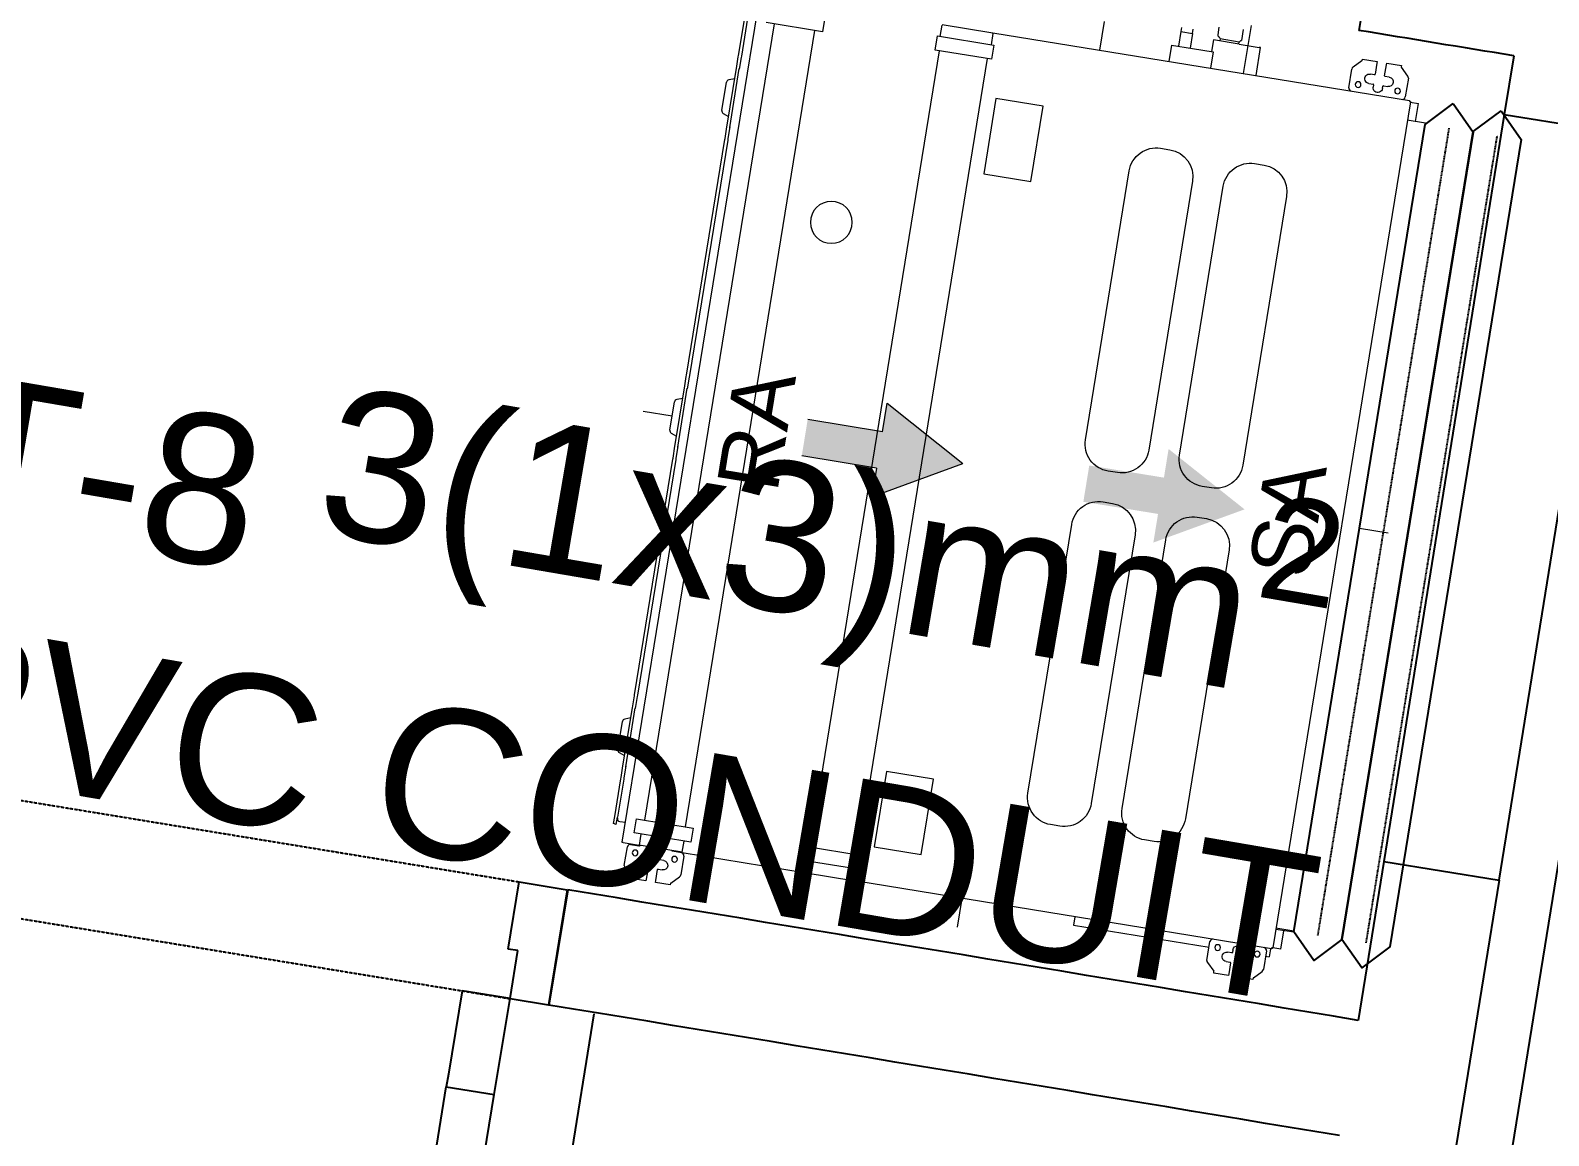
# Model space of a CAD drawing. Extents: x -678889171 to 586587, y -792238163 to 335485.
# Drawn here: x 42301 to 43862, y 43816 to 44953 of the extents above; entities that cross this region are included whole.
import ezdxf
from ezdxf import colors
from ezdxf.entities.mleader import LeaderData, LeaderLine
from ezdxf.enums import TextEntityAlignment as Align
from ezdxf.math import Vec2, Vec3

# ---------------------------------------------------------------- set-up
doc = ezdxf.new("R2010")
doc.units = 0
doc.header["$MEASUREMENT"] = 0
doc.linetypes.add('HIDDEN', pattern=[0.375, 0.25, -0.125])
doc.linetypes.add('XR-Typ29 7th to11Th$0$XR-A-TYP-7-8-9-10$0$XR-A-TYP-2-3-4-6-7-8-9-10$0$HIDDEN', pattern=[0.375, 0.25, -0.125])
doc.layers.get('0').update_dxf_attribs({"color": 8})
for name, color, linetype in [('1', 8, 'Continuous'), ('AC-DUCT-FLEX', 50, 'Continuous'), ('E-TEXT', 3, 'Continuous'), ('power ex -wire', 6, 'Continuous'), ('XR-A-9TH-FLOOR$0$A-WALL', 252, 'Continuous'), ('XR-Typ29 7th to11Th$0$A-WALL', 252, 'Continuous'), ('XR-Typ29 7th to11Th$0$XR-A-TYP-7-8-9-10$0$A-FURN-SANT', 252, 'Continuous'), ('XR-Typ29 7th to11Th$0$XR-A-TYP-7-8-9-10$0$A-WALL', 252, 'Continuous'), ('XR-Typ29 7th to11Th$0$XR-A-TYP-7-8-9-10$0$A-WALL-PRHT', 252, 'Continuous'), ('XR-Typ29 7th to11Th$0$XR-A-TYP-7-8-9-10$0$XR-A-TYP-2-3-4-6-7-8-9-10$0$A-DOOR', 252, 'Continuous'), ('XR-Typ29 7th to11Th$0$XR-A-TYP-7-8-9-10$0$XR-A-TYP-2-3-4-6-7-8-9-10$0$A-FLOR-OVHD', 252, 'XR-Typ29 7th to11Th$0$XR-A-TYP-7-8-9-10$0$XR-A-TYP-2-3-4-6-7-8-9-10$0$HIDDEN')]:
    doc.layers.add(name, color=color, linetype=linetype)
doc.layers.add('LATS_EQ_IDU', color=7, linetype='Continuous', lineweight=0)
doc.styles.add('LG-TEXT', font='arial.ttf')
doc.styles.get("Standard").update_dxf_attribs({"font": 'arial.ttf'})

# ---------------------------------------------------------------- blocks, each defined once
blk = doc.blocks.new('*U2786')
at = {"color": 0, "linetype": 'HIDDEN', "ltscale": 0.25}
for p, q in [((-9.613781933466736, -516.4358016361507), (-9.512492576664968, -1357.504842473586)), ((40.6109287727049, -516.9819410677508), (40.51001608240007, -1358.050981905186))]:
    blk.add_line(p, q, dxfattribs=at)
at = {"color": 0, "linetype": 'Continuous'}
for points in [[(-9.59669305739417, -1383.343677680458), (15.39748330810959, -1357.471801636132), (15.49820511926592, -516.4358016361507), (-9.630818105881424, -490.6437168378282), (-34.62502535095042, -516.4688424736107), (-34.52392784592839, -1357.504842473586), (-9.59669305739417, -1383.343677680458)], [(40.42581560167087, -1383.889817112059), (65.41999196717462, -1358.017941067732), (65.41999196717966, -516.9819410677508), (40.39169055318362, -491.1898562694283), (15.49820511926592, -516.4358016361507), (15.39748330813183, -1358.050981905186), (40.42581560167087, -1383.889817112059)]]:
    blk.add_lwpolyline(points, dxfattribs=at)
blk = doc.blocks.new('TT')
at = {"layer": 'LATS_EQ_IDU', "ltscale": 0.5, "true_color": 0x636466, "extrusion": (3.081072048828781e-08, 1.594326879405725e-06, 0.9999999999987287)}
for points in [[(648448286.3712715, 819104323.3982407), (648448287.1018597, 819104361.2031562), (648448364.8661234, 819104359.7003447), (648448365.4425726, 819104389.5291903), (648448451.525456, 819104339.1161165), (648448363.5590863, 819104292.0665833), (648448364.1355354, 819104321.8954289)], [(648448580.348354, 819104355.5181069), (648448579.6177651, 819104317.7131915), (648448657.3820294, 819104316.2103801), (648448656.8055801, 819104286.381534), (648448744.7719496, 819104333.4310672), (648448658.6890666, 819104383.844141), (648448658.1126176, 819104354.0152953)]]:
    blk.add_hatch(color=251, dxfattribs=at).paths.add_polyline_path(points)
at = {"layer": 'LATS_EQ_IDU', "color": 251, "true_color": 0x636466, "extrusion": (3.081072048828751e-08, 1.594326879405726e-06, 0.9999999999987287)}
for p, q in [((648448673.5868158, 819104821.7360126, -0.001480304834444656), (648448673.3694271, 819104810.3431532, -0.001462134194558326)), ((648448680.3556138, 819104776.8555382, -0.001408959239696385), (648448681.3216944, 819104826.8462042, -0.001488690467232424)), ((648448530.7618004, 819104779.7464715, -0.001408959239107298), (648448531.3414487, 819104809.7408711, -0.001456797975788453)), ((648448610.4463687, 819104810.4763542, -0.00146040785594002), (648448610.1528732, 819104795.2891902, -0.001436185508880238)), ((648448610.5315771, 819104814.8855311, -0.001467440150402442), (648448610.4463687, 819104810.4763542, -0.00146040785594002)), ((648448610.4463687, 819104810.4763542, -0.00146040785594002), (648448622.6450909, 819104810.2406114, -0.001460407856549115)), ((648448622.6450909, 819104810.2406114, -0.001460407856549115), (648448622.3515958, 819104795.0534471, -0.001436185509109145)), ((648448622.6450909, 819104810.2406114, -0.001460407856549115), (648448622.7302991, 819104814.6497884, -0.001467440150784163)), ((648448644.754649, 819104806.7921944, -0.001455591163881737), (648448644.5195096, 819104794.6247039, -0.001436184961641036)), ((648448671.7222741, 819104806.2710394, -0.001455591164228036), (648448644.754649, 819104806.7921944, -0.001455591163881737)), ((648448648.7910333, 819104812.5952886, -0.001464967556424233), (648448648.9425147, 819104820.4338248, -0.00147746941313078)), ((648448650.2324632, 819104810.6391706, -0.001461893277020411), (648448650.0832915, 819104810.6420535, -0.001461893276565645)), ((648448650.0832915, 819104810.6420535, -0.001461893276565645), (648448651.6524793, 819104808.6834668, -0.001458818997124559)), ((648448651.6524793, 819104808.6834668, -0.001458818997124559), (648448651.6133684, 819104806.6596482, -0.00145559116384532)), ((648448671.2488204, 819104808.304763, -0.001458818996936929), (648448651.6524793, 819104808.6834668, -0.001458818997124559)), ((648448671.2097095, 819104806.2809447, -0.001455591164037877), (648448671.2488204, 819104808.304763, -0.001458818996936929)), ((648448671.2488204, 819104808.304763, -0.001458818996936929), (648448672.8925081, 819104810.2012602, -0.001461893276378418)), ((648448671.7222741, 819104806.2710394, -0.001455591164228036), (648448692.5891267, 819104805.8677824, -0.001455591163697656)), ((648448798.9055893, 819104807.0085901, -0.00146068567086786), (648448790.8942777, 819104799.3010489, -0.001448150496448755)), ((648448798.9055893, 819104807.0085901, -0.00146068567086786), (648448799.205215, 819104807.2968545, -0.00146115449034665)), ((648448799.205215, 819104807.2968545, -0.00146115449034665), (648448799.2355112, 819104808.8645619, -0.00146365486155973)), ((648448799.2355112, 819104808.8645619, -0.00146365486155973), (648448814.7166204, 819104808.5653862, -0.00146365486175177)), ((648448814.6806438, 819104806.7037337, -0.001460685670415096), (648448814.459102, 819104795.239874, -0.001442401705268287)), ((648448814.7166204, 819104808.5653862, -0.00146365486175177), (648448814.6806438, 819104806.7037337, -0.001460685670415096)), ((648448824.257273, 819104795.0505223, -0.001442401705686986), (648448824.4788145, 819104806.5143819, -0.001460685670606421)), ((648448824.4788145, 819104806.5143819, -0.001460685670606421), (648448824.514791, 819104808.3760341, -0.001463654861372814)), ((648448824.514791, 819104808.3760341, -0.001463654861372814), (648448839.9959006, 819104808.0768583, -0.001463654861147386)), ((648448839.9959006, 819104808.0768583, -0.001463654861147386), (648448839.9656044, 819104806.5091511, -0.001461154490541868)), ((648448839.9656044, 819104806.5091511, -0.001461154490541868), (648448840.253869, 819104806.2095253, -0.001460685670645684)), ((648448847.96141, 819104798.1982137, -0.00144815049603846), (648448840.253869, 819104806.2095253, -0.001460685670645684)), ((648448603.0247042, 819104795.4269435, -0.00143618550933409), (648448602.6947972, 819104778.3556217, -0.001408958077034064)), ((648448603.0247042, 819104795.4269435, -0.00143618550933409), (648448624.8869796, 819104795.0044502, -0.001436185509564212)), ((648448624.8872117, 819104795.004446, -0.001436185509489652), (648448646.2873578, 819104794.5908833, -0.001436185509529622)), ((648448646.2873578, 819104794.5908833, -0.001436185509529622), (648448645.9574504, 819104777.5195614, -0.001408958077684344)), ((648448693.974797, 819104805.8410043, -0.001455591163850645), (648448692.5891267, 819104805.8677824, -0.001455591163697656)), ((648448693.4135406, 819104776.7983083, -0.001409270320227973), (648448693.974797, 819104805.8410043, -0.001455591163850645)), ((648448789.6152685, 819104777.6846199, -0.001413647435410832), (648448789.9931649, 819104797.2391809, -0.001444835440753215)), ((648448813.9597261, 819104794.759433, -0.001441620339216845), (648448809.5505493, 819104794.8446416, -0.001441620339633758)), ((648448829.1468905, 819104794.4659377, -0.001441620339446128), (648448824.7377137, 819104794.5511461, -0.001441620339408294)), ((648448848.7821879, 819104796.1030703, -0.001444835441368167), (648448848.404292, 819104776.548509, -0.001413647435418222)), ((648448159.9238164, 819103904.1602057, -1.562734349758936e-06), (648448176.9579057, 819104785.6036274, -0.001407396506885506)), ((648448366.2348759, 819104770.5756851, -0.001389268814896017), (648448366.458311, 819104782.1375266, -0.001407709053519234)), ((648448366.471867, 819104782.9214112, -0.00140895923923946), (648448419.3830289, 819104781.8988911, -0.001408959239056018)), ((648448419.3684317, 819104781.1150268, -0.001407709053753258), (648448419.1449966, 819104769.5531852, -0.001389268814485201)), ((648448419.3684317, 819104781.1150268, -0.001407709053753258), (648448419.3835797, 819104781.8988801, -0.00140895923867583)), ((648448419.3835797, 819104781.8988801, -0.00140895923867583), (648448853.2465718, 819104773.5143816, -0.001408959238957742)), ((648448809.3611977, 819104785.0464708, -0.001425993018606155), (648448813.7703743, 819104784.9612625, -0.001425993018379336)), ((648448814.250815, 819104784.4618866, -0.001425211652935579), (648448814.2034774, 819104782.0123439, -0.001421304822223931)), ((648448824.0016478, 819104781.822992, -0.001421304822489816), (648448824.0489858, 819104784.2725345, -0.001425211652329249)), ((648448824.548362, 819104784.7529757, -0.001425993018760879), (648448828.9575386, 819104784.6677674, -0.00142599301853406)), ((648448163.765971, 819104721.7646482, -0.001305209853546731), (648448164.5269712, 819104761.1432468, -0.001368015658957492)), ((648448167.4664222, 819104761.0864413, -0.001368015658957862), (648448166.705422, 819104721.7078427, -0.001305209853509822)), ((648448195.3271903, 819104759.167585, -0.001365814785049421), (648448179.3007689, 819103929.8667936, -4.314445664533608e-05)), ((648448245.8252776, 819104758.1998829, -0.001365827833645141), (648448187.0362542, 819104759.3359935, -0.001365827833484936)), ((648448246.1093051, 819104772.8971387, -0.001389268815033731), (648448245.8252776, 819104758.1998829, -0.001365827833645141)), ((648448363.0113971, 819104755.9352353, -0.00136582783407734), (648448363.2954247, 819104770.6324908, -0.001389268814668274)), ((648448363.2954247, 819104770.6324908, -0.001389268814668274), (648448422.0844477, 819104769.4963801, -0.001389268815283226)), ((648448422.0844477, 819104769.4963801, -0.001389268815283226), (648448421.8004202, 819104754.7991241, -0.001365827833931916)), ((648448854.2074531, 819104772.5156295, -0.001407396506817826), (648448837.1733639, 819103891.072208, -1.562734434893418e-06)), ((648448853.2465718, 819104773.5143816, -0.001408959238957742), (648448853.2314234, 819104772.7305282, -0.00140770905339033)), ((648448853.2314234, 819104772.7305282, -0.00140770905339033), (648448853.4273869, 819104772.7267412, -0.001407709053390355)), ((648448853.4273869, 819104772.7267412, -0.001407709053390355), (648448854.2112402, 819104772.7115929, -0.001407709053200359)), ((648448854.1998792, 819104772.1237028, -0.001406771414052759), (648448862.8222691, 819104771.9570733, -0.001406771414243937)), ((648448854.2112402, 819104772.7115929, -0.001407709053200359), (648448854.207453, 819104772.5156139, -0.001407396481915504)), ((648448862.4546847, 819104752.936099, -0.001376434437925934), (648448862.8222691, 819104771.9570733, -0.001406771414243937)), ((648448237.5340248, 819104758.3519284, -0.001365814784447165), (648448221.5076032, 819103929.051137, -4.314445604307999e-05)), ((648448367.3830652, 819104755.842567, -0.001365814785108329), (648448351.3566434, 819103926.5417757, -4.314445712171196e-05)), ((648448421.8004202, 819104754.7991241, -0.001365827833931916), (648448363.0113971, 819104755.9352353, -0.00136582783407734)), ((648448417.4284356, 819104754.8754294, -0.001365814785494808), (648448401.4020143, 819103925.5746379, -4.314445690062926e-05)), ((648448872.6450242, 819104752.7516965, -0.001376454411907894), (648448853.8328428, 819104753.1152459, -0.001376454411942809)), ((648448872.4149774, 819104750.9918127, -0.001373641494084882), (648448856.1875266, 819103911.288598, -3.438010844238526e-05)), ((648448872.610941, 819104750.9880258, -0.001373641494502375), (648448872.414962, 819104750.9918132, -0.001373641494274977)), ((648448872.6260893, 819104751.7718798, -0.001374891680375416), (648448872.610941, 819104750.9880258, -0.001373641494502375)), ((648448872.6450242, 819104752.7516965, -0.001376454411907894), (648448872.6260893, 819104751.7718798, -0.001374891680375416)), ((648448163.5065664, 819104708.3415356, -0.00128380103211521), (648448163.7425766, 819104720.554075, -0.001303279083145963)), ((648448163.7425766, 819104720.554075, -0.001303279083145963), (648448163.765971, 819104721.7646482, -0.001305209853546731)), ((648448166.6770195, 819104720.2381169, -0.001302865755202867), (648448166.4410093, 819104708.025578, -0.001283387704477742)), ((648448166.705422, 819104721.7078427, -0.001305209853509822), (648448166.6770195, 819104720.2381169, -0.001302865755202867)), ((648448432.0188575, 819104715.4923497, -0.001303474824212481), (648448430.5040431, 819104637.1069854, -0.001178456258462881)), ((648448481.0097103, 819104714.5455905, -0.00130347482425592), (648448432.0188575, 819104715.4923497, -0.001303474824212481)), ((648448479.4948957, 819104636.1602263, -0.001178456258696413), (648448481.0097103, 819104714.5455905, -0.00130347482425592)), ((648448163.2990246, 819104697.6021109, -0.001266672483653737), (648448157.3530571, 819104695.567176, -0.001263244933255319)), ((648448162.3674865, 819104649.3988818, -0.001189792078659235), (648448163.4731554, 819104706.6126575, -0.001281043605980324)), ((648448163.4731554, 819104706.6126575, -0.001281043605980324), (648448163.5065664, 819104708.3415356, -0.00128380103211521)), ((648448165.2653786, 819104647.1915641, -0.001186362178587492), (648448166.4538562, 819104708.6903507, -0.001284447965320355)), ((648448154.7979912, 819104663.47213, -0.001211996215127837), (648448155.3655779, 819104692.8423724, -0.001258839469927219)), ((648448606.7587368, 819104688.7481496, -0.001266219688817192), (648448616.5569074, 819104688.5587976, -0.001266219688665609)), ((648448704.740442, 819104686.8546314, -0.001266219688866788), (648448714.5386124, 819104686.6652797, -0.001266219689058114)), ((648448156.678711, 819104660.6725725, -0.001207590752027597), (648448162.5416174, 819104658.4094288, -0.001204163201101357)), ((648448572.7225692, 819104381.1773169, -0.000774802564131507), (648448578.134244, 819104661.2090309, -0.001221431390394091)), ((648448644.0960257, 819104659.9343051, -0.001221431391009945), (648448638.6843511, 819104379.902591, -0.0007748025641025193)), ((648448670.7042745, 819104379.2837989, -0.0007748025645240121), (648448676.1159493, 819104659.3155128, -0.001221431390596502)), ((648448742.0777313, 819104658.0407869, -0.001221431390794888), (648448736.666056, 819104378.0090727, -0.0007748025639247421)), ((648448157.332743, 819104388.8718042, -0.0007742716320890952), (648448162.074671, 819104634.246891, -0.001165625830902733)), ((648448162.074671, 819104634.246891, -0.001165625830902733), (648448162.0980654, 819104635.4574647, -0.001167556601836504)), ((648448162.0980654, 819104635.4574647, -0.001167556601836504), (648448162.3340755, 819104647.6700039, -0.001187034652714443)), ((648448162.3340755, 819104647.6700039, -0.001187034652714443), (648448162.3674865, 819104649.3988818, -0.001189792078659235)), ((648448165.0425248, 819104635.659811, -0.001167969929284617), (648448165.0141222, 819104634.1900856, -0.001165625831055917)), ((648448165.2785349, 819104647.8723505, -0.001187447980542744), (648448165.0425248, 819104635.659811, -0.001167969929284617)), ((648448430.5040431, 819104637.1069854, -0.001178456258462881), (648448479.4948957, 819104636.1602263, -0.001178456258696413)), ((648448165.0141222, 819104634.1900856, -0.001165625831055917), (648448160.2721941, 819104388.8149986, -0.000774271631671997)), ((648448157.0733383, 819104375.4486916, -0.0007528628106575739), (648448157.3093482, 819104387.6612309, -0.0007723408617256066)), ((648448157.3093482, 819104387.6612309, -0.0007723408617256066), (648448157.332743, 819104388.8718042, -0.0007742716320890952)), ((648448160.2437913, 819104387.3452731, -0.0007719275339353243), (648448160.0077814, 819104375.132734, -0.0007524494830573856)), ((648448160.2721941, 819104388.8149986, -0.000774271631671997), (648448160.2437913, 819104387.3452731, -0.0007719275339353243)), ((648448155.9342587, 819104316.5060376, -0.0006588538570487843), (648448157.0399275, 819104373.7198137, -0.000750105384485408)), ((648448157.0399275, 819104373.7198137, -0.000750105384485408), (648448157.0733383, 819104375.4486916, -0.0007528628106575739)), ((648448158.8324312, 819104314.3132457, -0.0006554471245006715), (648448160.0206568, 819104375.7989947, -0.0007535121172243539)), ((648448148.3647633, 819104330.5792856, -0.0006810579930999183), (648448148.9323498, 819104359.9495282, -0.0007279012476346475)), ((648448156.8657966, 819104364.7092667, -0.000735734262043286), (648448150.919829, 819104362.6743323, -0.0007323067119877763)), ((648448148.642876, 819104344.9704621, -0.0007040108012687182), (648448118.6484764, 819104345.5501103, -0.0007040108008847596)), ((648448610.0598581, 819104352.3634722, -0.0007300142656421387), (648448600.2616878, 819104352.5528243, -0.0007300142662484688)), ((648448708.0415636, 819104350.4699543, -0.0007300142664893911), (648448698.243393, 819104350.659306, -0.0007300142658433179)), ((648448150.245483, 819104327.7797282, -0.0006766525295449315), (648448156.1083891, 819104325.5165848, -0.0006732249794536268)), ((648448864.301252, 819104331.1402053, -0.0007040108013959605), (648448894.2956517, 819104330.5605571, -0.0007040108017799191)), ((648448155.6648377, 819104302.5646204, -0.000636618379581212), (648448155.9008474, 819104314.7771597, -0.0006560964306492447)), ((648448155.9008474, 819104314.7771597, -0.0006560964306492447), (648448155.9342587, 819104316.5060376, -0.0006588538570487843)), ((648448158.8453069, 819104314.9795064, -0.0006565097588950135), (648448158.6092967, 819104302.7669672, -0.0006370317073722333)), ((648448599.6428956, 819104320.5329007, -0.000678944976004778), (648448609.4410659, 819104320.3435489, -0.000678944975778636)), ((648448697.6246009, 819104318.6393826, -0.0006789449757897212), (648448707.4227716, 819104318.4500308, -0.0006789449762084206)), ((648448150.8995149, 819104055.9789603, -0.0002433334106314589), (648448155.6414429, 819104301.3540472, -0.0006346876096351912)), ((648448158.580894, 819104301.2972418, -0.000634687609598281), (648448153.8389663, 819104055.9221549, -0.0002433334108219225)), ((648448155.6414429, 819104301.3540472, -0.0006346876096351912), (648448155.6648377, 819104302.5646204, -0.000636618379581212)), ((648448158.6092967, 819104302.7669672, -0.0006370317073722333), (648448158.580894, 819104301.2972418, -0.000634687609598281)), ((648448565.6067278, 819104012.9620681, -0.0001875278512818135), (648448571.0184026, 819104292.9937824, -0.0006341566781146796)), ((648448636.9801849, 819104291.719056, -0.0006341566775154096), (648448631.5685096, 819104011.687342, -0.0001875278519349468)), ((648448663.5884329, 819104011.06855, -0.0001875278512568509), (648448669.000108, 819104291.1002638, -0.0006341566773293407)), ((648448734.96189, 819104289.825538, -0.0006341566777178206), (648448729.5502149, 819104009.793824, -0.0001875278514925163)), ((648448150.6066993, 819104040.8269697, -0.0002191671632551452), (648448150.6401103, 819104042.5558475, -0.0002219245887824698)), ((648448150.6401103, 819104042.5558475, -0.0002219245887824698), (648448150.8761204, 819104054.768387, -0.0002414026404953439)), ((648448150.8761204, 819104054.768387, -0.0002414026404953439), (648448150.8995149, 819104055.9789603, -0.0002433334106314589)), ((648448152.399232, 819103981.4218897, -0.0001245112759499231), (648448153.5877094, 819104042.9206766, -0.0002225970630629743)), ((648448153.8105633, 819104054.4524292, -0.000240989312477688), (648448153.5745536, 819104042.2398897, -0.0002215112609921875)), ((648448153.8389663, 819104055.9221549, -0.0002433334108219225), (648448153.8105633, 819104054.4524292, -0.000240989312477688)), ((648448141.9315355, 819103997.6864419, -0.0001501197717950964), (648448142.4991218, 819104027.0566845, -0.0001969630272393203)), ((648448150.4325687, 819104031.8164227, -0.0002047960405856496), (648448144.486601, 819104029.7814883, -0.0002013684905301399)), ((648448149.5010304, 819103983.6131936, -0.000127915635591148), (648448150.6066993, 819104040.8269697, -0.0002191671632551452)), ((648448418.4707351, 819104014.4332478, -0.0001853400270030559), (648448416.9559207, 819103936.0478834, -6.032146083598754e-05)), ((648448467.4615875, 819104013.4864886, -0.0001853400261369993), (648448418.4707351, 819104014.4332478, -0.0001853400270030559)), ((648448465.9467729, 819103935.1011243, -6.032146061477235e-05), (648448467.4615875, 819104013.4864886, -0.0001853400261369993)), ((648448143.812255, 819103994.8868843, -0.0001457143082773892), (648448149.6751612, 819103992.6237406, -0.0001422867578431758)), ((648448149.2316095, 819103969.6717764, -0.0001056801583509492), (648448149.4676195, 819103981.8843158, -0.0001251582096090761)), ((648448149.4676195, 819103981.8843158, -0.0001251582096090761), (648448149.5010304, 819103983.6131936, -0.000127915635591148)), ((648448152.4120789, 819103982.0866624, -0.0001255715369826297), (648448152.176069, 819103969.8741233, -0.000106093486104691)), ((648448602.9440169, 819103984.1482234, -0.0001427395525650716), (648448593.1458459, 819103984.3375753, -0.0001427395532086812)), ((648448700.925722, 819103982.2547053, -0.0001427395529948562), (648448691.1275518, 819103982.4440571, -0.0001427395532209982)), ((648448148.4472146, 819103929.0826045, -4.094358234932652e-05), (648448149.2082151, 819103968.461203, -0.0001037493877973666)), ((648448149.2082151, 819103968.461203, -0.0001037493877973666), (648448149.2316095, 819103969.6717764, -0.0001056801583509492)), ((648448152.147666, 819103968.4043977, -0.0001037493877231769), (648448151.3866659, 819103929.0257992, -4.094358318463144e-05)), ((648448152.176069, 819103969.8741233, -0.000106093486104691), (648448152.147666, 819103968.4043977, -0.0001037493877231769)), ((648448416.9559207, 819103936.0478834, -6.032146083598754e-05), (648448465.9467729, 819103935.1011243, -6.032146061477235e-05)), ((648448148.3057498, 819103921.7623726, -2.926838175338925e-05), (648448148.4472146, 819103929.0826045, -4.094358234932652e-05)), ((648448151.2351843, 819103921.1872625, -2.844172594508132e-05), (648448148.3057498, 819103921.7623726, -2.926838175338925e-05)), ((648448151.2351843, 819103921.1872625, -2.844172594508132e-05), (648448151.3866659, 819103929.0257992, -4.094358318463144e-05)), ((648448154.2465892, 819103924.853762, -3.438010839142656e-05), (648448154.2428023, 819103924.6577989, -3.406756216170774e-05)), ((648448160.3175701, 819103924.5404024, -3.40675615549096e-05), (648448154.2428023, 819103924.6577989, -3.406756216170774e-05)), ((648448170.7254884, 819103915.3215836, -1.969042643895798e-05), (648448171.0095162, 819103930.0188396, -4.313140847238934e-05)), ((648448171.0095162, 819103930.0188396, -4.313140847238934e-05), (648448229.7985395, 819103928.8827287, -4.31314082524058e-05)), ((648448229.7985395, 819103928.8827287, -4.31314082524058e-05), (648448229.5145115, 819103914.1854727, -1.969042644634812e-05)), ((648448346.7006313, 819103911.9208249, -1.969042668845285e-05), (648448346.9846591, 819103926.6180804, -4.313140727938694e-05)), ((648448346.9846591, 819103926.6180804, -4.313140727938694e-05), (648448405.7736822, 819103925.4819697, -4.313140789433893e-05)), ((648448405.7736822, 819103925.4819697, -4.313140789433893e-05), (648448405.4896549, 819103910.7847139, -1.969042650574895e-05)), ((648448159.9200294, 819103903.9642425, -1.250188612067103e-06), (648448159.9238166, 819103904.1602215, -1.562759669548712e-06)), ((648448160.7038828, 819103903.949094, -1.250188004603804e-06), (648448159.9200294, 819103903.9642425, -1.250188612067103e-06)), ((648448160.8998464, 819103903.9453071, -1.250188422096234e-06), (648448160.7038828, 819103903.949094, -1.250188004603804e-06)), ((648448160.8998464, 819103903.9453071, -1.250188422096234e-06), (648448177.3607727, 819103903.6271962, -1.250188614259468e-06)), ((648448168.7232347, 819103903.0099722), (648448177.345594, 819103902.8433431)), ((648448229.5145115, 819103914.1854727, -1.969042644634812e-05), (648448170.7254884, 819103915.3215836, -1.969042643895798e-05)), ((648448177.345594, 819103902.8433431), (648448178.0314965, 819103902.8300878)), ((648448177.5842077, 819103915.1890374, -1.969042662991428e-05), (648448177.3607727, 819103903.6271962, -1.250188614259468e-06)), ((648448222.4344945, 819103902.7561363, -1.250188012363656e-06), (648448177.368795, 819103903.6270409, -1.2501880066987e-06)), ((648448178.5365534, 819103903.6044738, -1.250188196939535e-06), (648448178.5308727, 819103903.3105284, -7.813679205307842e-07)), ((648448211.850333, 819103902.9606776, -1.25018842850105e-06), (648448211.8446524, 819103902.6667327, -7.813689497481856e-07)), ((648448221.6333556, 819103901.9874723), (648448212.3250933, 819103902.1673566)), ((648448222.4172093, 819103901.9723241), (648448222.4323572, 819103902.7561775, -1.250188239737115e-06)), ((648448349.4014993, 819103899.5183246), (648448222.4172093, 819103901.9723241)), ((648448222.4323572, 819103902.7561775, -1.250188239737115e-06), (648448222.6557924, 819103914.3180192, -1.969042728042149e-05)), ((648448405.4896549, 819103910.7847139, -1.969042650574895e-05), (648448346.7006313, 819103911.9208249, -1.969042668845285e-05)), ((648448349.6400824, 819103911.8640195, -1.969042665154281e-05), (648448349.4166476, 819103900.3021783, -1.250188635888e-06)), ((648448402.3267685, 819103899.2796785, -1.250188642539147e-06), (648448402.5502038, 819103910.8415197, -1.969042688556764e-05)), ((648448856.360768, 819103910.1090301, -3.250482980430203e-05), (648448837.5482805, 819103910.4725859, -3.250483018212523e-05)), ((648448856.1875266, 819103911.288598, -3.438010844238526e-05), (648448837.5710027, 819103911.6483661, -3.438010805985694e-05)), ((648448845.799541, 819103891.1015419, -1.875281045884188e-06), (648448846.1708492, 819103910.3152032, -3.251957802339559e-05)), ((648448856.1988722, 819103911.8764881, -3.531774720979684e-05), (648448856.394851, 819103911.872701, -3.531774781738342e-05)), ((648448856.3797028, 819103911.0888475, -3.406756183250309e-05), (648448856.360768, 819103910.1090301, -3.250482980430203e-05)), ((648448856.394851, 819103911.872701, -3.531774781738342e-05), (648448856.3797028, 819103911.0888475, -3.406756183250309e-05)), ((648448165.3490816, 819103880.5727655, 3.587619898545876e-05), (648448165.7269777, 819103900.1273263, 4.688193605795871e-06)), ((648448189.5829073, 819103891.9228598, 1.703377675835887e-05), (648448185.173731, 819103892.0080681, 1.703377675891312e-05)), ((648448190.1296219, 819103894.8528433, 1.234558086748408e-05), (648448190.0822839, 819103892.4033006, 1.625241047954339e-05)), ((648448199.8804543, 819103892.2139487, 1.625241066840588e-05), (648448199.9277921, 819103894.6634915, 1.234558086625243e-05)), ((648448204.770072, 819103891.6293645, 1.703377721119716e-05), (648448200.3608954, 819103891.7145728, 1.703377698437773e-05)), ((648448224.5160011, 819103898.9912153, 4.688194053153083e-06), (648448224.1381048, 819103879.4366542, 3.587619954835083e-05)), ((648448349.4166476, 819103900.3021783, -1.250188635888e-06), (648448349.4014993, 819103899.5183246)), ((648448349.4023161, 819103899.7143453, -3.125492981937697e-07), (648448402.3147109, 819103898.6918017, -3.125490774715661e-07)), ((648448402.3116204, 819103898.4958247), (648448402.3267685, 819103899.2796785, -1.250188642539147e-06)), ((648448836.1746117, 819103890.1113261), (648448402.3116204, 819103898.4958247)), ((648448513.6898404, 819103896.343416), (648448513.1101918, 819103866.3490161, 4.783873435240291e-05)), ((648448631.1968803, 819103894.0723917), (648448631.0302544, 819103885.4501759, 1.37520397813192e-05)), ((648448631.0302544, 819103885.4501759, 1.37520397813192e-05), (648448772.3191386, 819103882.719737, 1.375203980083777e-05)), ((648448772.0518013, 819103868.8481007, 3.587619906200679e-05), (648448772.4296974, 819103888.4026619, 4.688193339435478e-06)), ((648448836.3667879, 819103889.9115757, 3.125438231250206e-07), (648448829.38527, 819103890.0464951, 3.125433692553314e-07)), ((648448831.2187207, 819103887.266551, 4.688193559419015e-06), (648448830.8408246, 819103867.7119895, 3.587619943480483e-05)), ((648448834.995044, 819103889.938085, 3.125435959237333e-07), (648448834.8322015, 819103881.5116584, 1.37520394127914e-05)), ((648448836.1897596, 819103890.89518, -1.250188924452095e-06), (648448836.1746117, 819103890.1113261)), ((648448836.3857232, 819103890.8913927, -1.250187862167503e-06), (648448836.1897442, 819103890.8951801, -1.250188506984385e-06)), ((648448836.1897596, 819103890.89518, -1.250188924452095e-06), (648448836.1935467, 819103891.0911434, -1.562734624864287e-06)), ((648448836.3895103, 819103891.0873562, -1.562734889542215e-06), (648448836.1935467, 819103891.0911434, -1.562734624864287e-06)), ((648448836.3857232, 819103890.8913927, -1.250187862167503e-06), (648448836.3667879, 819103889.9115757, 3.125438231250206e-07)), ((648448836.3857232, 819103890.8913927, -1.250187862167503e-06), (648448836.3895149, 819103891.0876011, -1.563125305464571e-06)), ((648448837.1695769, 819103890.8762448, -1.250188697201585e-06), (648448836.3857232, 819103890.8913927, -1.250187862167503e-06)), ((648448837.1733639, 819103891.072208, -1.562734434893418e-06), (648448836.3895103, 819103891.0873562, -1.562734889542215e-06)), ((648448837.173364, 819103891.0722234, -1.562758957027307e-06), (648448837.1695769, 819103890.8762448, -1.250188697201585e-06)), ((648448845.799541, 819103891.1015419, -1.875281045884188e-06), (648448837.1771508, 819103891.2681713, -1.875281082079953e-06)), ((648448166.1698593, 819103878.4776213, 3.919125483359612e-05), (648448173.8774005, 819103870.46631, 5.17264286431637e-05)), ((648448174.1656653, 819103870.1666844, 5.21952485393473e-05), (648448173.8774005, 819103870.46631, 5.17264286431637e-05)), ((648448174.1353687, 819103868.5989767, 5.469562058736319e-05), (648448174.1656653, 819103870.1666844, 5.21952485393473e-05)), ((648448184.9843793, 819103882.2098978, 3.266109789835481e-05), (648448189.3935558, 819103882.1246892, 3.266109740577368e-05)), ((648448189.6524551, 819103870.1614535, 5.172642883127473e-05), (648448189.6164787, 819103868.2998011, 5.469562020522908e-05)), ((648448189.873997, 819103881.6253132, 3.344246391183956e-05), (648448189.6524551, 819103870.1614535, 5.172642883127473e-05)), ((648448199.414649, 819103868.1104493, 5.469561974925008e-05), (648448199.4506259, 819103869.9721018, 5.172642863994904e-05)), ((648448199.4506259, 819103869.9721018, 5.172642863994904e-05), (648448199.6721673, 819103881.4359612, 3.344246410070194e-05)), ((648448200.1715436, 819103881.916402, 3.266109778460693e-05), (648448204.5807202, 819103881.8311939, 3.266109763123829e-05)), ((648448214.9260546, 819103869.3789808, 5.219524876159715e-05), (648448214.8957584, 819103867.8112736, 5.469561978458347e-05)), ((648448215.2256802, 819103869.6672453, 5.172642882806007e-05), (648448214.9260546, 819103869.3789808, 5.219524876159715e-05)), ((648448215.2256802, 819103869.6672453, 5.172642882806007e-05), (648448223.2369918, 819103877.3747865, 3.919125463632835e-05)), ((648448791.6870987, 819103870.4852331, 3.266109733006167e-05), (648448796.0962754, 819103870.4000248, 3.266109732950743e-05)), ((648448796.2856275, 819103880.1981951, 1.703377732693401e-05), (648448791.8764503, 819103880.2834034, 1.703377710011457e-05)), ((648448796.5767165, 819103869.9006487, 3.34424634181056e-05), (648448796.3551748, 819103858.436789, 5.172642875500848e-05)), ((648448796.8323416, 819103883.1281788, 1.234558037375012e-05), (648448796.7850035, 819103880.6786361, 1.625241082074496e-05)), ((648448806.1533457, 819103858.247437, 5.172642939861821e-05), (648448806.3748869, 819103869.7112967, 3.344246356968823e-05)), ((648448806.5831741, 819103880.4892844, 1.625241089407237e-05), (648448806.6305119, 819103882.9388269, 1.234558056261239e-05)), ((648448806.8742632, 819103870.1917378, 3.266109755552618e-05), (648448811.2834399, 819103870.1065292, 3.266109774506597e-05)), ((648448811.4727918, 819103879.9047, 1.703377671746298e-05), (648448807.0636148, 819103879.9899082, 1.703377690811137e-05)), ((648448831.1064471, 819103881.5836594, 1.375203983072749e-05), (648448834.8322015, 819103881.5116584, 1.37520394127914e-05)), ((648448189.6164787, 819103868.2998011, 5.469562020522908e-05), (648448174.1353687, 819103868.5989767, 5.469562058736319e-05)), ((648448214.8957584, 819103867.8112736, 5.469561978458347e-05), (648448199.414649, 819103868.1104493, 5.469561974925008e-05)), ((648448772.8725791, 819103866.7529571, 3.919125414976791e-05), (648448780.5801203, 819103858.7416456, 5.172642856689745e-05)), ((648448780.868385, 819103858.4420197, 5.219524865317509e-05), (648448780.5801203, 819103858.7416456, 5.172642856689745e-05)), ((648448780.8380888, 819103856.8743126, 5.469561971344105e-05), (648448780.868385, 819103858.4420197, 5.219524865317509e-05)), ((648448796.3191981, 819103856.5751364, 5.469561963693584e-05), (648448780.8380888, 819103856.8743126, 5.469561971344105e-05)), ((648448796.3551748, 819103858.436789, 5.172642875500848e-05), (648448796.3191981, 819103856.5751364, 5.469561963693584e-05)), ((648448806.1173687, 819103856.3857847, 5.469561967298372e-05), (648448806.1533457, 819103858.247437, 5.172642939861821e-05)), ((648448821.598478, 819103856.086609, 5.469561970831722e-05), (648448806.1173687, 819103856.3857847, 5.469561967298372e-05)), ((648448821.6287744, 819103857.6543163, 5.219524823058355e-05), (648448821.598478, 819103856.086609, 5.469561970831722e-05)), ((648448821.9283999, 819103857.9425808, 5.172642878907335e-05), (648448821.6287744, 819103857.6543163, 5.219524823058355e-05)), ((648448821.9283999, 819103857.9425808, 5.172642878907335e-05), (648448829.9397119, 819103865.6501219, 3.91912545600621e-05))]:
    blk.add_line(p, q, dxfattribs=at)
at = {"layer": 'LATS_EQ_IDU', "color": 251, "ltscale": 0.5, "true_color": 0x636466, "extrusion": (3.081072048828751e-08, 1.594326879405726e-06, 0.9999999999987287)}
for p, q in [((648448364.8661233, 819104359.7014171, -0.0007341587527943428), (648448365.4425725, 819104389.5302628, -0.0007817334438818652)), ((648448364.8661233, 819104359.7014171, -0.0007341587527943428), (648448365.4425725, 819104389.5302628, -0.0007817334438818652)), ((648448365.4425726, 819104389.5302627, -0.0007817334436917712), (648448451.5254558, 819104339.1171889, -0.0007040108004718569)), ((648448365.4425726, 819104389.5302627, -0.0007817334436917712), (648448451.5254558, 819104339.1171889, -0.0007040108004718569)), ((648448364.8661234, 819104359.7014171, -0.0007341587530217164), (648448287.1018595, 819104361.2042286, -0.0007341587528218469)), ((648448364.8661234, 819104359.7014171, -0.0007341587530217164), (648448287.1018595, 819104361.2042286, -0.0007341587528218469)), ((648448363.5590863, 819104292.0676557, -0.0006262881582923726), (648448451.5254558, 819104339.1171889, -0.0007040108004718569)), ((648448363.5590863, 819104292.0676557, -0.0006262881582923726), (648448451.5254558, 819104339.1171889, -0.0007040108004718569)), ((648448364.1355354, 819104321.8965014, -0.0006738628496072689), (648448286.3712714, 819104323.3993131, -0.0006738628493701197)), ((648448364.1355354, 819104321.8965014, -0.0006738628496072689), (648448286.3712714, 819104323.3993131, -0.0006738628493701197)), ((648448364.1355351, 819104321.8965015, -0.0006738628500247366), (648448363.5590862, 819104292.0676557, -0.0006262881582923726)), ((648448364.1355351, 819104321.8965015, -0.0006738628500247366), (648448363.5590862, 819104292.0676557, -0.0006262881582923726))]:
    blk.add_line(p, q, dxfattribs=at)
at = {"layer": 'LATS_EQ_IDU', "color": 251, "true_color": 0x636466, "extrusion": (-3.081072048828754e-08, -1.594326879405726e-06, -0.9999999999987287)}
for centre, radius in [((-648448798.5264049, 819104782.3142345, -1325.898524872611), 2.94), ((-648448839.6787208, 819104781.518957, -1325.898524872611), 2.94), ((-648448282.4843379, 819104565.4725202, -1325.898524872611), 21.56), ((-648448174.4525491, 819103895.1547339, -1325.89852487261), 2.94), ((-648448215.6048651, 819103894.3594564, -1325.898524872611), 2.94), ((-648448781.1552688, 819103883.4300696, -1325.898524872611), 2.94), ((-648448822.3075848, 819103882.634792, -1325.898524872611), 2.94)]:
    blk.add_circle(centre, radius, dxfattribs=at)
at = {"layer": 'LATS_EQ_IDU', "color": 251, "true_color": 0x636466, "extrusion": (3.081072048828751e-08, 1.594326879405726e-06, 0.9999999999987287)}
for centre, radius, start, end in [((648448650.4737386, 819104812.5616975, 1325.898524872611), 1.96, 244.0141448275309, 258.5093846995319), ((648448672.5765618, 819104812.1345556, 1325.898524872611), 1.96, 279.2763848191683, 293.8612475384863), ((648448792.9326162, 819104797.181303, 1325.89852487261), 2.94, 133.8928879725693, 178.8928872135045), ((648448813.9691937, 819104795.2482694, 1325.89852487261), 0.49, 268.8928872135045, 358.8928872135045), ((648448824.7471814, 819104795.0399824, 1325.89852487261), 0.49, 178.8928872135045, 268.8928872135045), ((648448845.8427368, 819104796.1588033, 1325.89852487261), 2.94, 358.8928872135045, 43.89288797264218), ((648448792.5547196, 819104777.626742, 1325.898524872611), 2.94, 178.8928872135045, 268.8928872135045), ((648448813.7609069, 819104784.4702818, 1325.89852487261), 0.49, 358.8928872135045, 88.89288721350448), ((648448824.5388947, 819104784.2619946, 1325.898524872611), 0.49, 88.89288721350448, 178.8928872135045), ((648448845.4648409, 819104776.6042421, 1325.89852487261), 2.94, 268.8928872135045, 358.8928872135045), ((648448158.3050294, 819104692.7844946, 1325.89852487261), 2.939999999998215, 108.8928860672677, 178.8928872135045), ((648448157.7374426, 819104663.4142522, 1325.89852487261), 2.939999999997437, 178.8928872135045, 248.8928835778557), ((648448151.871801, 819104359.8916507, 1325.89852487261), 2.939999999996141, 108.8928860672677, 178.8928872135045), ((648448151.3042147, 819104330.5214082, 1325.89852487261), 2.940000000000474, 178.8928872135045, 248.8928835778557), ((648448145.438573, 819104026.9988067, 1325.89852487261), 2.939999999993546, 108.8928860672677, 178.8928872135045), ((648448144.8709867, 819103997.6285642, 1325.898524872611), 2.940000000000474, 178.8928872135045, 248.8928835778557), ((648448154.3033953, 819103927.7921407, 1325.89852487261), 2.94, 178.8928872135045, 268.8928872135045), ((648448168.6664289, 819103900.0694485, 1325.89852487261), 2.94, 88.89288721350448, 178.8928872135045), ((648448221.5765502, 819103899.0469489, 1325.89852487261), 2.94, 358.8928872135045, 88.89288721350448), ((648448189.5923752, 819103892.411696, 1325.89852487261), 0.49, 268.8928872135045, 358.8928872135045), ((648448200.370363, 819103892.2034087, 1325.89852487261), 0.49, 178.8928872135045, 268.8928872135045), ((648448775.369149, 819103888.344784, 1325.89852487261), 2.94, 88.89288721350448, 178.8928872135045), ((648448828.2792695, 819103887.3222841, 1325.89852487261), 2.94, 358.8928872135045, 88.89288721350448), ((648448168.2885329, 819103880.5148876, 1325.898524872611), 2.94, 178.8928872135045, 223.8928879726422), ((648448189.3840884, 819103881.6337085, 1325.89852487261), 0.49, 358.8928872135045, 88.89288721350448), ((648448200.1620761, 819103881.4254214, 1325.89852487261), 0.49, 88.89288721350448, 178.8928872135045), ((648448221.1986537, 819103879.4923875, 1325.898524872611), 2.94, 313.8928879725694, 358.8928872135045), ((648448796.0868081, 819103869.9090439, 1325.89852487261), 0.49, 358.8928872135045, 88.89288721350448), ((648448796.295095, 819103880.6870316, 1325.898524872611), 0.49, 268.8928872135045, 358.8928872135045), ((648448806.8647958, 819103869.7007569, 1325.89852487261), 0.49, 88.89288721350448, 178.8928872135045), ((648448807.0730827, 819103880.4787445, 1325.89852487261), 0.49, 178.8928872135045, 268.8928872135045), ((648448774.9912527, 819103868.7902231, 1325.89852487261), 2.94, 178.8928872135045, 223.8928879726422), ((648448827.9013734, 819103867.7677233, 1325.89852487261), 2.94, 313.8928879725694, 358.8928872135045)]:
    blk.add_arc(centre, radius, start, end, dxfattribs=at)
at = {"layer": 'LATS_EQ_IDU', "color": 251, "true_color": 0x636466, "extrusion": (-3.081072048828754e-08, -1.594326879405726e-06, -0.9999999999987287)}
for centre, radius, start, end in [((-648448809.4558736, 819104789.9444838, -1325.89852487261), 4.899999999999998, 271.1071127864955, 91.10711278649552), ((-648448829.0522147, 819104789.5657805, -1325.898524872611), 4.899999999999999, 91.10711278649552, 271.1071127864955), ((-648448819.1025628, 819104781.9165957, -1325.898524872611), 4.900000000000001, 181.1071127864955, 1.107112786495519), ((-648448606.2160499, 819104660.6652715, -1325.898524872611), 28.08704895708749, 1.107112786495519, 91.10711278649552), ((-648448616.0142204, 819104660.4759198, -1325.89852487261), 28.0870489570875, 91.10711278649552, 181.1071127864955), ((-648448704.1977551, 819104658.7717535, -1325.898524872611), 28.0870489570875, 1.107112786495519, 91.10711278649552), ((-648448713.9959255, 819104658.5824015, -1325.898524872611), 28.0870489570875, 91.10711278649552, 181.1071127864955), ((-648448600.8043748, 819104380.6335577, -1325.898524872611), 28.08704895708749, 271.1071127864955, 1.107112786495519), ((-648448610.6025451, 819104380.4442056, -1325.898524872611), 28.0870489570875, 181.1071127864955, 271.1071127864955), ((-648448698.7860802, 819104378.7400396, -1325.898524872611), 28.0870489570875, 271.1071127864955, 1.107112786495519), ((-648448708.5842507, 819104378.5506873, -1325.898524872611), 28.08704895708749, 181.1071127864955, 271.1071127864955), ((-648448599.1002084, 819104292.4500228, -1325.898524872611), 28.0870489570875, 1.107112786495519, 91.10711278649552), ((-648448608.8983791, 819104292.260671, -1325.898524872611), 28.08704895708752, 91.10711278649552, 181.1071127864955), ((-648448697.081914, 819104290.5565045, -1325.898524872611), 28.08704895708751, 1.107112786495519, 91.10711278649552), ((-648448706.8800839, 819104290.3671526, -1325.89852487261), 28.08704895708749, 91.10711278649552, 181.1071127864955), ((-648448593.6885337, 819104012.4183087, -1325.898524872611), 28.08704895708749, 271.1071127864955, 1.107112786495519), ((-648448603.4867041, 819104012.228957, -1325.898524872611), 28.08704895708752, 181.1071127864955, 271.1071127864955), ((-648448691.6702386, 819104010.5247905, -1325.898524872611), 28.08704895708751, 271.1071127864955, 1.107112786495519), ((-648448701.4684098, 819104010.3354385, -1325.898524872611), 28.08704895708749, 181.1071127864955, 271.1071127864955), ((-648448178.0409642, 819103903.3189237, -1325.898524872611), 0.49, 181.1071127864955, 271.1071127864955), ((-648448212.3345611, 819103902.6561927, -1325.89852487261), 0.49, 271.1071127864955, 1.107112786495519), ((-648448185.0790552, 819103887.1079104, -1325.898524872611), 4.899999999999999, 271.1071127864955, 91.10711278649552), ((-648448195.028707, 819103894.7570951, -1325.89852487261), 4.900000000000001, 1.107112786495519, 181.1071127864955), ((-648448204.6753961, 819103886.7292069, -1325.898524872611), 4.899999999999998, 91.10711278649552, 271.1071127864955), ((-648448801.7314268, 819103883.0324306, -1325.898524872611), 4.900000000000001, 1.107112786495519, 181.1071127864955), ((-648448791.7817748, 819103875.3832458, -1325.89852487261), 4.899999999999999, 271.1071127864955, 91.10711278649552), ((-648448811.3781159, 819103875.0045422, -1325.89852487261), 4.899999999999998, 91.10711278649552, 271.1071127864955)]:
    blk.add_arc(centre, radius, start, end, dxfattribs=at)
at = {"layer": 'LATS_EQ_IDU', "color": 251, "true_color": 0x636466}
blk.add_open_spline([(648448650.2324632, 819104810.6391706, -0.001461893277020411), (648448649.9459543, 819104810.6707693, -0.001461934827515647), (648448649.6587032, 819104810.7239931, -0.001462010833431714), (648448649.2460293, 819104811.0629357, -0.001462538503713393), (648448649.1113014, 819104811.2198719, -0.001462784561007917), (648448648.881518, 819104811.7311946, -0.001463592696220518), (648448648.7819941, 819104812.1275373, -0.00146422152965651), (648448648.7910333, 819104812.5952886, -0.001464967556424233)], degree=3, knots=[0, 0, 0, 0, 0.5, 0.5, 0.75, 0.75, 1, 1, 1, 1], dxfattribs=at)
at = {"layer": 'AC-DUCT-FLEX', "color": 251, "true_color": 0x636466, "extrusion": (-3.077371741173787e-08, -1.594327595348365e-06, -0.9999999999987287), "zscale": -1.000000000000003, "rotation": 181.1002285385027}
blk.add_blockref('*U2786', (-648448881.0739424, 819103393.6631697, -1325.875116701356), dxfattribs=at)
at = {"layer": 'LATS_EQ_IDU', "color": 251, "true_color": 0x636466, "extrusion": (3.081072048828751e-08, 1.594326879405726e-06, 0.9999999999987287), "style": 'LG-TEXT'}
for s, p in [('RA', (648448267.9391398, 819104342.3742139, 1325.89852487261)), ('SA', (648448821.4049463, 819104329.523583, 1325.898524872611))]:
    blk.add_text(s, height=62.99999999999999, rotation=88.89288721350448, dxfattribs=at).set_placement(p, align=Align.CENTER)
blk = doc.blocks.new('*U1229')
for p, q in [((-1.692574411944901e-14, -19.99999999962655), (-1.220150349918011e-10, -139.9999999995583)), ((49.99999999999089, -19.99999999967929), (-1.692574411944901e-14, -19.99999999962655)), ((49.99999999991705, -89.999999999627), (49.99999999999089, -19.99999999967929)), ((749.9999999996214, -90.0000000003653), (749.9999999996862, -20.00000000041761)), ((749.9999999996862, -20.00000000041761), (799.9999999996726, -20.00000000047034)), ((799.9999999996726, -20.00000000047034), (799.9999999995506, -140.0000000004021)), ((39.99999999986434, -139.9999999996006), (39.99999999991705, -89.99999999961642)), ((39.99999999991705, -89.99999999961642), (49.99999999991705, -89.999999999627)), ((759.9999999996169, -90.00000000037585), (749.9999999996214, -90.0000000003653)), ((759.9999999995642, -140.0000000003599), (759.9999999996169, -90.00000000037585)), ((39.99999999986434, -139.9999999996006), (-1.220150349918011e-10, -139.9999999995583)), ((759.9999999995642, -140.0000000003599), (799.9999999995506, -140.0000000004021)), ((39.99999999921492, -759.9999999993414), (39.99999999975438, -239.9999999995665)), ((89.99999999919673, -759.9999999993939), (89.99999999973619, -239.9999999996191))]:
    blk.add_line(p, q)
for points in [[(89.99999999973619, -239.9999999996191), (39.99999999975438, -239.9999999995665), (39.9999999998598, -139.9999999996006), (89.9999999998416, -139.9999999996533), (89.99999999974986, -226.9999999996219)], [(89.99999999918764, -759.9999999993939), (39.99999999920583, -759.9999999993414), (39.9999999991003, -859.999999999305), (89.9999999990821, -859.9999999993576), (89.99999999917385, -772.9999999993867), (89.9999999990821, -859.9999999993576)]]:
    blk.add_lwpolyline(points, close=True)
blk.add_arc((39.9999999998598, -139.9999999996006), 719.9999999997044, 269.9999999999408, 359.9999999999401)
at = {"layer": 'XR-Typ29 7th to11Th$0$XR-A-TYP-7-8-9-10$0$XR-A-TYP-2-3-4-6-7-8-9-10$0$A-FLOR-OVHD'}
for p, q in [((749.9999999996953, -20.00000000041761), (49.99999999999089, -19.99999999967929)), ((759.9999999995642, -140.0000000003599), (39.9999999998598, -139.9999999996006))]:
    blk.add_line(p, q, dxfattribs=at)
blk = doc.blocks.new('XR-Typ29 7th to11Th')
at = {"layer": 'XR-Typ29 7th to11Th$0$A-WALL'}
for p, q in [((46626.73114613502, 31404.60444781487), (46617.02011826785, 31344.38086369099)), ((46493.13756519683, 30576.11498510501), (46466.81347522718, 30412.86439325661)), ((46611.60427019005, 30556.99326550734), (46033.03782675845, 26968.9750501535))]:
    blk.add_line(p, q, dxfattribs=at)
at = {"layer": 'XR-Typ29 7th to11Th$0$XR-A-TYP-7-8-9-10$0$A-FURN-SANT', "extrusion": (-1.482007364741705e-08, 2.373429138785237e-09, 1), "elevation": -0.0005070113180104029}
blk.add_lwpolyline([(45604.27601964362, 29940.52277564415), (45681.4691863949, 30419.44647095673)], dxfattribs=at)
at = {"layer": 'XR-Typ29 7th to11Th$0$XR-A-TYP-7-8-9-10$0$A-WALL'}
for p, q in [((46487.24835804341, 31549.13386829407), (46467.42799363461, 31430.78143963719)), ((46617.02011826785, 31344.380863691), (46735.48837404362, 31325.25889378149)), ((46493.13756519684, 30576.11498510502), (46611.60427019005, 30556.99326550734)), ((45654.27617232644, 30547.04185240571), (45634.79832250212, 30428.59322405382))]:
    blk.add_line(p, q, dxfattribs=at)
for centre, radius, start, end in [((-81757.56744460246, -749395.2777945439), 791284.3889742277, 80.66259846923323, 80.67428807815597), ((-58602.63283798218, -603353.1624071398), 642416.5045162874, 80.58678729355356, 80.66023723032608), ((-48383.19055418139, -541285.3469938408), 579392.9682623745, 80.57985467749647, 80.66133106167145)]:
    blk.add_arc(centre, radius, start, end, dxfattribs=at)
at = {"layer": 'XR-Typ29 7th to11Th$0$XR-A-TYP-7-8-9-10$0$A-WALL-PRHT', "ltscale": 0.05}
for p, q in [((46617.02407487636, 31344.40540086141), (46493.13781935499, 30576.11656128368)), ((46611.60427019005, 30556.99326550734), (46735.48837404362, 31325.25889378149))]:
    blk.add_line(p, q, dxfattribs=at)
at = {"layer": 'XR-Typ29 7th to11Th$0$XR-A-TYP-7-8-9-10$0$XR-A-TYP-2-3-4-6-7-8-9-10$0$A-DOOR', "extrusion": (-4.771933023906114e-08, 7.970566871507109e-09, -0.9999999999999989), "zscale": -1, "rotation": 9.293081710383778}
blk.add_blockref('*U1229', (-45656.88121432161, 30566.88505510355, -0.001917853273712887), dxfattribs=at)

msp = doc.modelspace()

# ---------------------------------------------------------------- block references
at = {"layer": 'XR-A-9TH-FLOOR$0$A-WALL'}
msp.add_blockref('XR-Typ29 7th to11Th', (-2800.434649049275, 13522.11598560929), dxfattribs=at)

# ---------------------------------------------------------------- next in the draw order: linework, layer by layer
at = {"layer": '1', "color": 4}
msp.add_line((43552.31861995457, 42112.4878442043, -2.781507339835816e-05), (44099.61331979014, 45506.57226532268, -0.0001175253643044272), dxfattribs=at)

# ---------------------------------------------------------------- next in the draw order: block references
at = {"layer": 'power ex -wire', "rotation": 351.8685461079264}
msp.add_blockref('TT', (-757743766.8378624, -719105083.7243583), dxfattribs=at)

# ---------------------------------------------------------------- next in the draw order: leaders
at = {"layer": 'E-TEXT', "color": 30}
ml = msp.add_multileader_mtext('Standard', dxfattribs=at)
ml.set_content('\\C30;CT{\\fArial|b0|i0|c178|p34;14}/DP-T-8 {\\A1;3(1x3)mm\\H0.7x;\\S2^ ;\\H1.42857x; \\P∅ 25 mm PVC CONDUIT}', color=3)
ml.set_leader_properties(color=30)
ml.build(insert=Vec2(0, 0))
ml.multileader.update_dxf_attribs({"text_right_attachment_type": 6, "dogleg_length": 0.2763936738358556, "arrow_head_size": 153.5520410199195, "scale": 2})
ctx = ml.context
ctx.base_point, ctx.scale, ctx.char_height, ctx.arrow_head_size, ctx.landing_gap_size, ctx.plane_origin, ctx.plane_x_axis, ctx.plane_y_axis = Vec3(41293.58571101411, 44787.33198190121, -4.035785777325275e-06), 2, 153.5520410199195, 153.5520410199195, 3.071040820398391, Vec3(40140.07442163429, 55032.15363017007, 3.352861208968001e-05), Vec3(0.9856555294567461, -0.1687695981252006, 3.477911888746864e-09), Vec3(0.1687695981252006, 0.9856555294567461, 4.799668914001103e-09)
ctx.right_attachment = 6
notes = []
notes.append((ctx, [(0, (1, 1, 0), (41293.04085310826, 44787.42527559972, -4.037708323013692e-06), (0.9856555294567461, -0.1687695981252006, 3.477911888746864e-09), 0.5527873476717114, [(1, [(41186.23066704159, 44211.32149341538, -6.877666636822468e-06)], 0, [])])]))
ctx.mtext.insert, ctx.mtext.text_direction, ctx.mtext.rotation, ctx.mtext.width, ctx.mtext.flow_direction, ctx.mtext.extrusion = Vec3(41310.09163722396, 44865.53396118991, -3.641775033629606e-06), Vec3(0.9856555294567461, -0.1687695981252006, 3.477911888746863e-09), 6.113604080006546, 2689.195029105018, 5, Vec3(-4.238061277856671e-09, -4.143854412868104e-09, 1)
for ctx, leaders in notes:
    for number, flags, end, landing, length, lines in leaders:
        leader = LeaderData()
        leader.index, (leader.has_last_leader_line, leader.has_dogleg_vector, leader.attachment_direction) = number, flags
        leader.last_leader_point, leader.dogleg_vector, leader.dogleg_length = Vec3(end), Vec3(landing), length
        for number, points, colour, breaks in lines:
            line = LeaderLine()
            line.index, line.vertices, line.color, line.breaks = number, Vec3.list(points), colors.encode_raw_color(colour), breaks
            leader.lines.append(line)
        ctx.leaders.append(leader)

doc.saveas('drawing.dxf')
